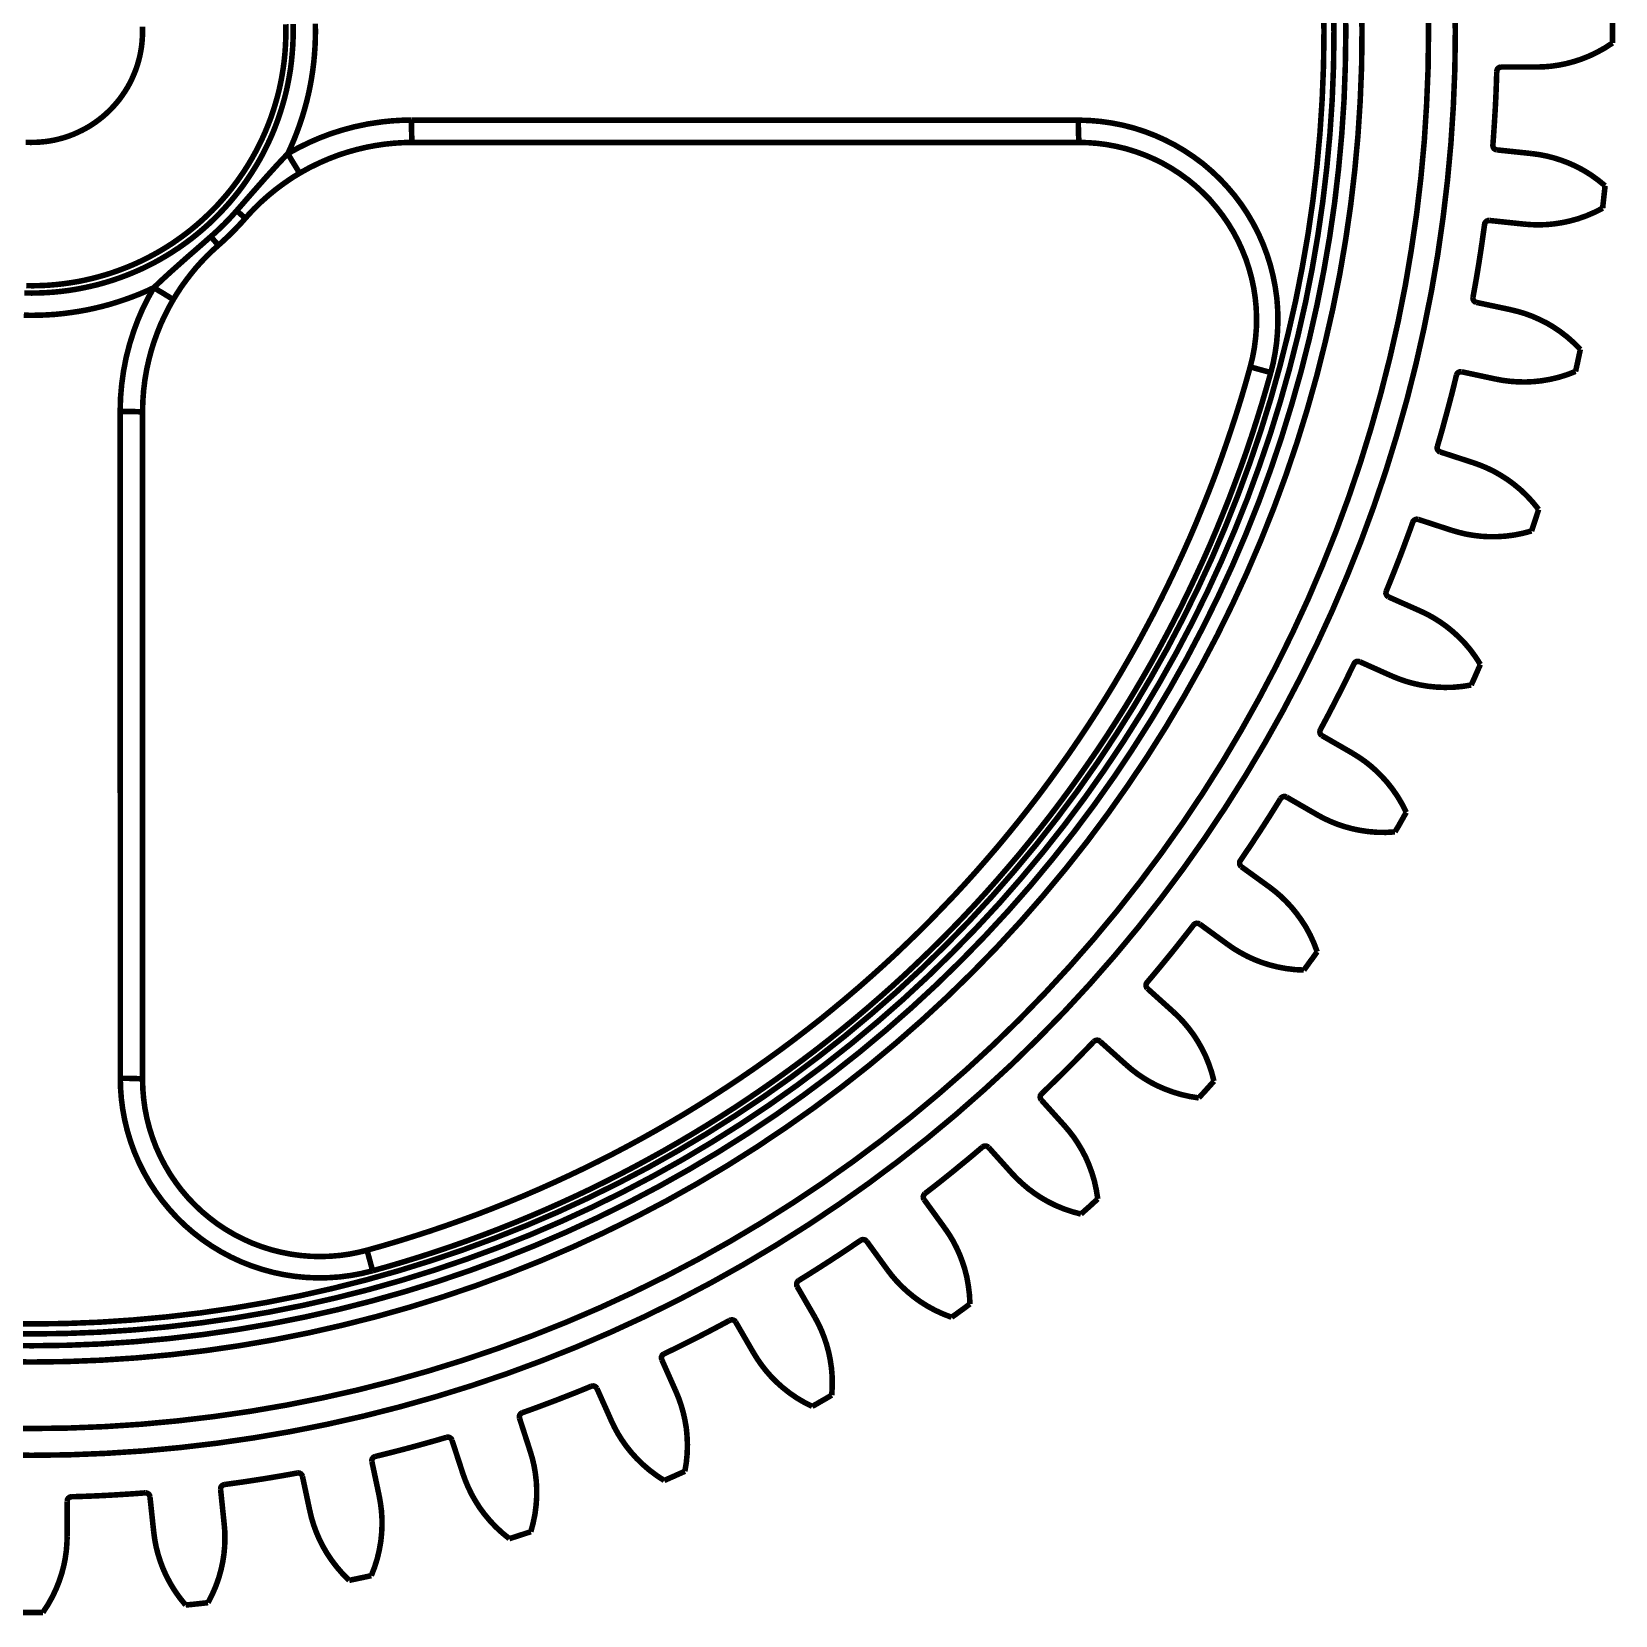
# Model space of a CAD drawing. Extents: x 1.1 to 21.8, y 1.7 to 15.4.
# Drawn here: x 12.366 to 15.178, y 9.335 to 12.146 of the extents above; entities that cross this region are included whole.
import ezdxf

# ---------------------------------------------------------------- set-up
doc = ezdxf.new("R2010")
doc.units = 0
doc.layers.get('0').update_dxf_attribs({"linetype": 'CONTINUOUS'})

msp = doc.modelspace()

# ---------------------------------------------------------------- linework, layer by layer
at = {"color": 0, "const_width": 0.00985}
for points in [[(14.8928, 12.2128), (14.8936, 12.1466), (14.8928, 12.0805), (14.8901, 12.0143), (14.8858, 11.9482), (14.8797, 11.8824), (14.8719, 11.8167), (14.8625, 11.7511), (14.8513, 11.6859), (14.8383, 11.621), (14.8238, 11.5565), (14.8075, 11.4923), (14.7894, 11.4287), (14.7699, 11.3655), (14.7486, 11.3028), (14.7257, 11.2407), (14.7011, 11.1793), (14.6751, 11.1184), (14.6474, 11.0583), (14.6181, 10.999), (14.5874, 10.9404), (14.555, 10.8827), (14.5211, 10.8258), (14.4858, 10.7699), (14.449, 10.7148), (14.4108, 10.6607), (14.3712, 10.6078), (14.3303, 10.5558), (14.2879, 10.5049), (14.2443, 10.4551), (14.1994, 10.4065), (14.1532, 10.3592), (14.1058, 10.3129), (14.0572, 10.2681), (14.0075, 10.2244), (13.9567, 10.1821), (13.9046, 10.1411), (13.8516, 10.1015), (13.7975, 10.0633), (13.7425, 10.0266), (13.6866, 9.99126), (13.6297, 9.95742), (13.5719, 9.92507), (13.5134, 9.89426), (13.454, 9.86501), (13.3939, 9.83729), (13.3331, 9.81114), (13.2717, 9.78668), (13.2096, 9.76372), (13.1469, 9.74246), (13.0837, 9.72288), (13.02, 9.70492), (12.9559, 9.68858), (12.8913, 9.67399), (12.8264, 9.66108), (12.7612, 9.6499), (12.6957, 9.64035), (12.63, 9.6326), (12.5641, 9.62651), (12.498, 9.62224), (12.432, 9.61962), (12.3658, 9.61876), (12.2996, 9.61962)], [(14.8453, 12.2115), (14.846, 12.1466), (14.8453, 12.0817), (14.8426, 12.0168), (14.8385, 11.952), (14.8325, 11.8873), (14.8249, 11.8229), (14.8154, 11.7586), (14.8046, 11.6946), (14.7919, 11.6309), (14.7775, 11.5676), (14.7615, 11.5047), (14.7439, 11.4422), (14.7247, 11.3802), (14.7038, 11.3186), (14.6813, 11.2578), (14.6572, 11.1974), (14.6317, 11.1378), (14.6044, 11.0788), (14.5757, 11.0206), (14.5454, 10.9631), (14.5137, 10.9065), (14.4806, 10.8506), (14.446, 10.7957), (14.4099, 10.7418), (14.3724, 10.6888), (14.3335, 10.6367), (14.2933, 10.5857), (14.2518, 10.5358), (14.209, 10.487), (14.1649, 10.4393), (14.1196, 10.3927), (14.0731, 10.3474), (14.0254, 10.3034), (13.9765, 10.2606), (13.9267, 10.2191), (13.8757, 10.1789), (13.8236, 10.14), (13.7706, 10.1025), (13.7166, 10.0665), (13.6617, 10.0318), (13.6059, 9.99858), (13.5493, 9.96685), (13.4918, 9.93664), (13.4335, 9.90793), (13.3746, 9.88075), (13.3149, 9.85508), (13.2546, 9.83106), (13.1937, 9.8086), (13.1322, 9.78771), (13.0702, 9.76844), (13.0077, 9.75082), (12.9448, 9.73481), (12.8815, 9.72054), (12.8178, 9.70785), (12.7538, 9.69683), (12.6895, 9.68756), (12.625, 9.6799), (12.5604, 9.67393), (12.4956, 9.66971), (12.4307, 9.66715), (12.3658, 9.66629), (12.3008, 9.66715)], [(12.3039, 9.78521), (12.3658, 9.7844), (12.4276, 9.78521), (12.4894, 9.78765), (12.5511, 9.79167), (12.6127, 9.79731), (12.6741, 9.80458), (12.7353, 9.81347), (12.7962, 9.82394), (12.8569, 9.83599), (12.9172, 9.84967), (12.9772, 9.86486), (13.0367, 9.88167), (13.0957, 9.90001), (13.1543, 9.91986), (13.2123, 9.94129), (13.2698, 9.96419), (13.3266, 9.98861), (13.3827, 10.0145), (13.4382, 10.0419), (13.4929, 10.0706), (13.5469, 10.1009), (13.6, 10.1325), (13.6523, 10.1655), (13.7037, 10.1999), (13.7542, 10.2355), (13.8038, 10.2726), (13.8523, 10.3108), (13.8999, 10.3504), (13.9464, 10.3912), (13.9918, 10.4331), (14.0361, 10.4763), (14.0793, 10.5206), (14.1212, 10.566), (14.1619, 10.6125), (14.2015, 10.66), (14.2399, 10.7086), (14.2768, 10.7581), (14.3125, 10.8087), (14.3469, 10.86), (14.3799, 10.9123), (14.4115, 10.9655), (14.4417, 11.0194), (14.4706, 11.0742), (14.4979, 11.1297), (14.5237, 11.1858), (14.5481, 11.2426), (14.5711, 11.3001), (14.5925, 11.3581), (14.6124, 11.4167), (14.6307, 11.4757), (14.6475, 11.5352), (14.6626, 11.5952), (14.6764, 11.6555), (14.6885, 11.7162), (14.6989, 11.7771), (14.7078, 11.8383), (14.715, 11.8997), (14.7207, 11.9613), (14.7247, 12.0229), (14.7272, 12.0847), (14.7279, 12.1466), (14.7279, 12.1466), (14.7272, 12.2084)], [(14.6983, 12.2077), (14.6992, 12.1466), (14.6992, 12.1466), (14.6983, 12.0855), (14.696, 12.0245), (14.6919, 11.9635), (14.6863, 11.9027), (14.6792, 11.8421), (14.6704, 11.7816), (14.66, 11.7214), (14.6481, 11.6615), (14.6346, 11.6019), (14.6196, 11.5427), (14.6029, 11.4839), (14.5849, 11.4256), (14.5653, 11.3677), (14.5442, 11.3104), (14.5215, 11.2537), (14.4974, 11.1975), (14.4718, 11.1421), (14.4447, 11.0873), (14.4164, 11.0333), (14.3865, 10.9799), (14.3553, 10.9274), (14.3226, 10.8758), (14.2888, 10.825), (14.2535, 10.7751), (14.2169, 10.7261), (14.179, 10.6782), (14.14, 10.6312), (14.0997, 10.5853), (14.0583, 10.5405), (14.0157, 10.4967), (13.9719, 10.454), (13.9271, 10.4126), (13.8811, 10.3723), (13.8342, 10.3333), (13.7862, 10.2955), (13.7372, 10.2589), (13.6874, 10.2236), (13.6366, 10.1897), (13.5849, 10.1571), (13.5324, 10.1259), (13.4791, 10.096), (13.4251, 10.0676), (13.3703, 10.0406), (13.3148, 10.015), (13.2587, 9.99089), (13.2019, 9.96826), (13.1446, 9.9471), (13.0868, 9.92746), (13.0285, 9.90935), (12.9697, 9.89279), (12.9105, 9.87771), (12.8509, 9.86426), (12.791, 9.85237), (12.7308, 9.84201), (12.6704, 9.83322), (12.6097, 9.82607), (12.5488, 9.82047), (12.4879, 9.81646), (12.4269, 9.81407), (12.3658, 9.81326), (12.3047, 9.81407)], [(12.3052, 9.83507), (12.3658, 9.83425), (12.4263, 9.83507), (12.4868, 9.8374), (12.5472, 9.84142), (12.6075, 9.8469), (12.6676, 9.85406), (12.7275, 9.86274), (12.7872, 9.87299), (12.8465, 9.88476), (12.9055, 9.89817), (12.9643, 9.91303), (13.0225, 9.92947), (13.0803, 9.94743), (13.1376, 9.9669), (13.1944, 9.98785), (13.2507, 10.0102), (13.3063, 10.0342), (13.3613, 10.0595), (13.4155, 10.0863), (13.4691, 10.1145), (13.5219, 10.144), (13.5739, 10.175), (13.6252, 10.2073), (13.6755, 10.2409), (13.7249, 10.2759), (13.7734, 10.3121), (13.821, 10.3496), (13.8675, 10.3883), (13.9131, 10.4282), (13.9575, 10.4693), (14.0008, 10.5116), (14.0431, 10.5549), (14.0842, 10.5993), (14.124, 10.6449), (14.1628, 10.6914), (14.2003, 10.7389), (14.2365, 10.7874), (14.2714, 10.8369), (14.305, 10.8872), (14.3374, 10.9384), (14.3683, 10.9905), (14.3979, 11.0432), (14.4261, 11.0968), (14.4529, 11.1511), (14.4782, 11.2061), (14.5021, 11.2617), (14.5246, 11.3179), (14.5454, 11.3747), (14.565, 11.432), (14.5829, 11.4899), (14.5993, 11.5481), (14.6142, 11.6068), (14.6276, 11.6658), (14.6394, 11.7252), (14.6496, 11.7849), (14.6583, 11.8448), (14.6654, 11.9049), (14.671, 11.9652), (14.675, 12.0256), (14.6774, 12.086), (14.6781, 12.1466), (14.6774, 12.2071)], [(14.6596, 12.2067), (14.6604, 12.1466), (14.6596, 12.0865), (14.6572, 12.0265), (14.6533, 11.9666), (14.6478, 11.9067), (14.6408, 11.8471), (14.6322, 11.7877), (14.6219, 11.7284), (14.6103, 11.6695), (14.5969, 11.6109), (14.5822, 11.5527), (14.566, 11.4949), (14.5481, 11.4375), (14.5287, 11.3806), (14.5079, 11.3243), (14.4857, 11.2685), (14.4621, 11.2133), (14.4368, 11.1587), (14.4103, 11.1049), (14.3824, 11.0517), (14.3529, 10.9993), (14.3222, 10.9476), (14.2901, 10.8969), (14.2568, 10.8469), (14.2222, 10.7978), (14.1862, 10.7497), (14.149, 10.7025), (14.1106, 10.6564), (14.071, 10.6112), (14.0303, 10.5671), (13.9883, 10.524), (13.9453, 10.4822), (13.9011, 10.4413), (13.856, 10.4018), (13.8098, 10.3633), (13.7626, 10.3262), (13.7145, 10.2902), (13.6655, 10.2555), (13.6155, 10.2222), (13.5647, 10.1901), (13.5131, 10.1594), (13.4607, 10.13), (13.4075, 10.1021), (13.3536, 10.0755), (13.2991, 10.0503), (13.2439, 10.0266), (13.1881, 10.0044), (13.1317, 9.98356), (13.0749, 9.96431), (13.0175, 9.94646), (12.9597, 9.93018), (12.9014, 9.91536), (12.8428, 9.90213), (12.7839, 9.8904), (12.7247, 9.88021), (12.6653, 9.87158), (12.6056, 9.86453), (12.5458, 9.85906), (12.4858, 9.85508), (12.4258, 9.85275), (12.3658, 9.852), (12.3057, 9.85275)], [(12.8299, 12.1599), (12.8301, 12.1466), (12.8299, 12.1334), (12.8293, 12.1201), (12.8283, 12.1069), (12.827, 12.0937), (12.8254, 12.0805), (12.8232, 12.0674), (12.8208, 12.0544), (12.818, 12.0414), (12.8148, 12.0286), (12.8112, 12.0158), (12.8073, 12.0032), (12.8031, 11.9906), (12.7984, 11.9781), (12.7935, 11.9659), (12.7881, 11.9537), (12.7824, 11.9417), (12.7764, 11.9299), (12.7701, 11.9183), (12.7633, 11.9068), (12.7563, 11.8956), (12.749, 11.8846), (12.7414, 11.8737), (12.7335, 11.8631), (12.7252, 11.8527), (12.7167, 11.8426), (12.7078, 11.8327), (12.6987, 11.823), (12.6893, 11.8136), (12.6797, 11.8045), (12.6698, 11.7957), (12.6597, 11.7872), (12.6493, 11.7789), (12.6387, 11.771), (12.6278, 11.7633), (12.6168, 11.756), (12.6055, 11.749), (12.5941, 11.7423), (12.5825, 11.7359), (12.5706, 11.7299), (12.5587, 11.7242), (12.5465, 11.7189), (12.5342, 11.7139), (12.5218, 11.7093), (12.5092, 11.705), (12.4966, 11.7011), (12.4838, 11.6975), (12.4709, 11.6944), (12.458, 11.6916), (12.4449, 11.6891), (12.4319, 11.687), (12.4187, 11.6853), (12.4055, 11.684), (12.3923, 11.6831), (12.379, 11.6825), (12.3658, 11.6823), (12.3525, 11.6825)], [(12.355, 11.95), (12.3636, 11.9498), (12.3722, 11.9499), (12.3809, 11.9504), (12.3895, 11.9512), (12.3981, 11.9524), (12.4066, 11.954), (12.415, 11.956), (12.4233, 11.9583), (12.4315, 11.961), (12.4396, 11.9641), (12.4475, 11.9676), (12.4553, 11.9713), (12.4629, 11.9754), (12.4704, 11.9798), (12.4776, 11.9846), (12.4846, 11.9897), (12.4914, 11.995), (12.4979, 12.0007), (12.5042, 12.0066), (12.5102, 12.0129), (12.5159, 12.0193), (12.5214, 12.026), (12.5265, 12.033), (12.5314, 12.0402), (12.5359, 12.0475), (12.5401, 12.0551), (12.5439, 12.0629), (12.5474, 12.0708), (12.5506, 12.0788), (12.5534, 12.087), (12.5558, 12.0953), (12.5579, 12.1037), (12.5596, 12.1122), (12.5609, 12.1207), (12.5618, 12.1293), (12.5624, 12.138), (12.5626, 12.1466), (12.5626, 12.1466), (12.5624, 12.1552)], [(12.356, 11.6954), (12.369, 11.6953), (12.3821, 11.6956), (12.3951, 11.6962), (12.4082, 11.6973), (12.4212, 11.6987), (12.4341, 11.7005), (12.447, 11.7026), (12.4598, 11.7052), (12.4725, 11.7081), (12.4852, 11.7114), (12.4978, 11.715), (12.5102, 11.719), (12.5225, 11.7234), (12.5347, 11.7281), (12.5468, 11.7331), (12.5587, 11.7386), (12.5704, 11.7443), (12.5819, 11.7504), (12.5933, 11.7568), (12.6045, 11.7636), (12.6155, 11.7706), (12.6263, 11.7781), (12.6368, 11.7857), (12.6472, 11.7937), (12.6573, 11.802), (12.6671, 11.8106), (12.6767, 11.8195), (12.6861, 11.8286), (12.6952, 11.838), (12.7039, 11.8477), (12.7125, 11.8576), (12.7207, 11.8677), (12.7286, 11.8782), (12.7362, 11.8888), (12.7435, 11.8996), (12.7505, 11.9106), (12.7572, 11.9219), (12.7635, 11.9333), (12.7695, 11.9449), (12.7752, 11.9567), (12.7805, 11.9686), (12.7855, 11.9807), (12.7902, 11.9929), (12.7944, 12.0053), (12.7983, 12.0177), (12.8019, 12.0303), (12.8051, 12.043), (12.8079, 12.0557), (12.8103, 12.0686), (12.8124, 12.0815), (12.8141, 12.0945), (12.8154, 12.1074), (12.8163, 12.1205), (12.8169, 12.1335), (12.8171, 12.1466), (12.8171, 12.1466), (12.8169, 12.1597)], [(12.8694, 12.1606), (12.8696, 12.1466), (12.8694, 12.1326), (12.8688, 12.1186), (12.8678, 12.1047), (12.8665, 12.0907), (12.8647, 12.0768), (12.8626, 12.063), (12.8601, 12.0492), (12.8572, 12.0355), (12.8539, 12.0219), (12.8502, 12.0084), (12.8462, 11.995), (12.8418, 11.9817), (12.837, 11.9685), (12.8319, 11.9555), (12.8264, 11.9426), (12.8206, 11.9299)], [(15.1728, 12.1664), (15.1728, 12.1615), (15.1728, 12.1564), (15.1728, 12.1363), (15.1728, 12.1313), (15.1728, 12.1264)], [(15.0374, 12.0836), (15.0506, 12.084), (15.0639, 12.0851), (15.0771, 12.087), (15.0906, 12.0897), (15.1037, 12.0932), (15.1168, 12.0974), (15.1314, 12.1032), (15.1454, 12.1099), (15.1593, 12.1176), (15.1728, 12.1264)], [(14.9672, 12.076), (14.9667, 12.0596), (14.9661, 12.0432), (14.9654, 12.0268), (14.9646, 12.0104), (14.9636, 11.994), (14.9626, 11.9777), (14.9615, 11.9613), (14.9603, 11.9449)], [(14.975, 12.0836), (14.9724, 12.0832), (14.97, 12.0818), (14.9682, 12.0798), (14.9674, 12.0773), (14.9672, 12.076)], [(14.975, 12.0836), (15.0374, 12.0836)], [(12.8206, 11.9299), (12.839, 11.9401), (12.8579, 11.9494), (12.8772, 11.9578), (12.8973, 11.9654), (12.9179, 11.9719), (12.9387, 11.9775), (12.9635, 11.9827), (12.9887, 11.9864), (13.0058, 11.9881), (13.023, 11.9891), (13.0402, 11.9894)], [(13.0402, 11.9894), (13.1189, 11.9894), (13.4336, 11.9893), (14.2243, 11.9893)], [(13.0416, 11.9498), (13.0414, 11.9499), (13.0413, 11.9505), (13.0412, 11.9514), (13.0411, 11.9528), (13.0409, 11.9544), (13.0408, 11.9564), (13.0407, 11.9588), (13.0406, 11.9614), (13.0405, 11.9643), (13.0404, 11.9674), (13.0403, 11.9708), (13.0403, 11.9743), (13.0403, 11.978), (13.0402, 11.9817), (13.0402, 11.9856), (13.0402, 11.9894)], [(14.2243, 11.9893), (14.2442, 11.9887), (14.264, 11.987), (14.2839, 11.9842), (14.3035, 11.9803), (14.3228, 11.9753), (14.3418, 11.9692), (14.3603, 11.9621), (14.3785, 11.9539), (14.3963, 11.9447), (14.4135, 11.9345), (14.43, 11.9234), (14.446, 11.9115), (14.4611, 11.8985), (14.4756, 11.8848), (14.4892, 11.8702), (14.5021, 11.855), (14.514, 11.839), (14.525, 11.8224), (14.535, 11.8053), (14.5442, 11.7875), (14.5522, 11.7693), (14.5593, 11.7506), (14.5653, 11.7316), (14.5701, 11.7123), (14.5739, 11.6928), (14.5767, 11.6731), (14.5782, 11.6532), (14.5786, 11.6333), (14.5779, 11.6134), (14.5762, 11.5936), (14.5736, 11.576), (14.5703, 11.5585), (14.566, 11.5412)], [(14.2257, 11.9498), (14.2257, 11.9499), (14.2254, 11.9505), (14.2254, 11.9514), (14.2251, 11.9528), (14.2251, 11.9544), (14.225, 11.9564), (14.2249, 11.9587), (14.2247, 11.9613), (14.2246, 11.9642), (14.2246, 11.9673), (14.2244, 11.9707), (14.2244, 11.9741), (14.2243, 11.9778), (14.2243, 11.9816), (14.2243, 11.9853), (14.2243, 11.9893)], [(13.0416, 11.9498), (13.0253, 11.9494), (13.009, 11.9484), (12.9927, 11.9467), (12.9765, 11.9443), (12.96, 11.9412), (12.9436, 11.9373), (12.9274, 11.9328), (12.9113, 11.9276), (12.8935, 11.9208), (12.876, 11.9132), (12.8587, 11.9047), (12.8418, 11.8953)], [(14.2257, 11.9498), (13.0416, 11.9498)], [(14.5294, 11.5512), (14.5336, 11.5681), (14.5368, 11.5853), (14.539, 11.6026), (14.5404, 11.6205), (14.5407, 11.6385), (14.54, 11.6564), (14.5383, 11.6738), (14.5357, 11.691), (14.5321, 11.7081), (14.5274, 11.7254), (14.5218, 11.7425), (14.5151, 11.7591), (14.5078, 11.775), (14.4996, 11.7904), (14.4906, 11.8053), (14.4804, 11.8201), (14.4694, 11.8343), (14.4578, 11.8479), (14.4456, 11.8603), (14.4328, 11.8722), (14.4193, 11.8833), (14.4047, 11.8939), (14.3897, 11.9037), (14.3742, 11.9126), (14.3585, 11.9204), (14.3425, 11.9273), (14.3261, 11.9333), (14.3089, 11.9386), (14.2914, 11.9428), (14.2737, 11.9461), (14.2579, 11.9481), (14.2418, 11.9493), (14.2257, 11.9498)], [(12.7298, 11.8286), (12.7427, 11.8434), (12.7556, 11.8582), (12.7817, 11.8878), (12.8009, 11.909), (12.8107, 11.9195), (12.8206, 11.9299)], [(12.8206, 11.9299), (12.8226, 11.9265), (12.8245, 11.9231), (12.8266, 11.9198), (12.8284, 11.9166), (12.8303, 11.9135), (12.8321, 11.9106), (12.8338, 11.9079), (12.8353, 11.9053), (12.8367, 11.9031), (12.838, 11.901), (12.8391, 11.8993), (12.84, 11.8978), (12.8408, 11.8967), (12.8413, 11.8959), (12.8417, 11.8955), (12.8418, 11.8953)], [(14.9674, 11.9365), (14.9647, 11.9372), (14.9625, 11.9388), (14.961, 11.941), (14.9603, 11.9436), (14.9603, 11.9449)], [(14.9674, 11.9365), (15.029, 11.93)], [(15.029, 11.93), (15.0422, 11.9282), (15.0553, 11.9257), (15.0682, 11.9224), (15.0812, 11.9183), (15.094, 11.9135), (15.1067, 11.9078), (15.1206, 11.9006), (15.1339, 11.8924), (15.1469, 11.8831), (15.1594, 11.8729)], [(12.8418, 11.8953), (12.8309, 11.8887), (12.8203, 11.8816), (12.8097, 11.8742), (12.7995, 11.8665), (12.786, 11.8555), (12.773, 11.8439), (12.7605, 11.8317), (12.7527, 11.8235), (12.7451, 11.8151)], [(15.1594, 11.8729), (15.159, 11.8679), (15.1585, 11.863), (15.1579, 11.858), (15.1563, 11.843), (15.1557, 11.8381), (15.1553, 11.8331)], [(12.6838, 11.7826), (12.6899, 11.788), (12.6959, 11.7935), (12.7018, 11.7991), (12.7076, 11.8048), (12.7133, 11.8106), (12.7189, 11.8165), (12.7243, 11.8225), (12.7298, 11.8286)], [(12.7451, 11.8151), (12.7395, 11.8087), (12.7338, 11.8025), (12.7279, 11.7964), (12.722, 11.7904), (12.716, 11.7844), (12.7098, 11.7786), (12.7036, 11.7728), (12.6973, 11.7672)], [(12.7298, 11.8286), (12.7325, 11.8262), (12.735, 11.824), (12.7372, 11.822), (12.7393, 11.8203), (12.741, 11.8187), (12.7425, 11.8174), (12.7437, 11.8164), (12.7445, 11.8157), (12.745, 11.8153), (12.7451, 11.8151)], [(14.9542, 11.8112), (14.9515, 11.811), (14.949, 11.8099), (14.9471, 11.8081), (14.9458, 11.8058), (14.9456, 11.8044)], [(14.9542, 11.8112), (15.0161, 11.8047)], [(15.0161, 11.8047), (15.0293, 11.8037), (15.0426, 11.8034), (15.056, 11.8039), (15.0696, 11.8052), (15.0832, 11.8073), (15.0965, 11.8101), (15.1117, 11.8143), (15.1264, 11.8195), (15.141, 11.8258), (15.1553, 11.8331)], [(12.5825, 11.6918), (12.5967, 11.7053), (12.6113, 11.7187), (12.6407, 11.7449), (12.6623, 11.7637), (12.6838, 11.7826)], [(12.6838, 11.7826), (12.6862, 11.7799), (12.6884, 11.7774), (12.6903, 11.7751), (12.6921, 11.7731), (12.6936, 11.7714), (12.6949, 11.7699), (12.696, 11.7687), (12.6967, 11.7679), (12.6971, 11.7674), (12.6973, 11.7672)], [(14.9456, 11.8044), (14.9433, 11.7882), (14.941, 11.7719), (14.9386, 11.7557), (14.9361, 11.7395), (14.9335, 11.7233), (14.9308, 11.7071), (14.9279, 11.691), (14.925, 11.6749)], [(12.6973, 11.7672), (12.687, 11.7579), (12.677, 11.7482), (12.6673, 11.7381), (12.6579, 11.7277), (12.6489, 11.7167), (12.6403, 11.7055), (12.6319, 11.6939), (12.624, 11.6819), (12.617, 11.6705)], [(12.5825, 11.6918), (12.5698, 11.6859), (12.5569, 11.6804), (12.5438, 11.6753), (12.5307, 11.6706), (12.5174, 11.6662), (12.504, 11.6621), (12.4905, 11.6585), (12.4768, 11.6552), (12.4632, 11.6523), (12.4494, 11.6498), (12.4355, 11.6477), (12.4217, 11.6459), (12.4077, 11.6445), (12.3938, 11.6436), (12.3798, 11.643), (12.3658, 11.6428), (12.3518, 11.643)], [(12.5229, 11.4722), (12.5235, 11.4962), (12.5256, 11.5202), (12.5289, 11.544), (12.5336, 11.5683), (12.5398, 11.5922), (12.5473, 11.6158), (12.5547, 11.6354), (12.5629, 11.6545), (12.5723, 11.6733), (12.5825, 11.6918)], [(12.617, 11.6705), (12.6091, 11.6563), (12.6017, 11.6417), (12.5948, 11.6268), (12.5887, 11.6115), (12.583, 11.5958), (12.578, 11.5798), (12.5737, 11.5634), (12.57, 11.5469), (12.5668, 11.5282), (12.5645, 11.5092), (12.5631, 11.49), (12.5626, 11.4708)], [(12.5825, 11.6918), (12.5859, 11.6898), (12.5893, 11.6878), (12.5926, 11.6858), (12.5958, 11.6839), (12.5988, 11.6821), (12.6018, 11.6803), (12.6045, 11.6786), (12.607, 11.6771), (12.6093, 11.6757), (12.6113, 11.6744), (12.6131, 11.6733), (12.6145, 11.6724), (12.6157, 11.6716), (12.6164, 11.671), (12.6169, 11.6707), (12.617, 11.6705)], [(14.9311, 11.6657), (14.9286, 11.6667), (14.9265, 11.6685), (14.9253, 11.6708), (14.9249, 11.6734), (14.925, 11.6749)], [(14.9311, 11.6657), (14.9918, 11.6528)], [(14.9918, 11.6528), (15.0047, 11.6496), (15.0175, 11.6458), (15.03, 11.6412), (15.0425, 11.6357), (15.0549, 11.6296), (15.0667, 11.6227), (15.0797, 11.614), (15.0922, 11.6044), (15.1042, 11.5938), (15.1156, 11.5824)], [(15.1156, 11.5824), (15.1146, 11.5775), (15.1135, 11.5726), (15.1125, 11.5677), (15.1114, 11.5628), (15.1104, 11.5579), (15.1093, 11.553), (15.1082, 11.5481), (15.1071, 11.5432)], [(12.9612, 9.98292), (12.9894, 9.99089), (13.0176, 9.99924), (13.0456, 10.008), (13.0735, 10.017), (13.1013, 10.0265), (13.129, 10.0363), (13.1566, 10.0464), (13.184, 10.057), (13.2112, 10.0679), (13.2384, 10.0791), (13.2653, 10.0907), (13.2922, 10.1027), (13.3188, 10.115), (13.3453, 10.1276), (13.3717, 10.1406), (13.3978, 10.1539), (13.4238, 10.1676), (13.4496, 10.1816), (13.4753, 10.196), (13.5007, 10.2107), (13.5259, 10.2256), (13.5509, 10.241), (13.5758, 10.2567), (13.6004, 10.2727), (13.6248, 10.289), (13.649, 10.3056), (13.673, 10.3226), (13.6968, 10.3398), (13.7203, 10.3574), (13.7436, 10.3753), (13.7667, 10.3934), (13.7894, 10.4119), (13.812, 10.4307), (13.8344, 10.4498), (13.8564, 10.4691), (13.8783, 10.4888), (13.8999, 10.5087), (13.9211, 10.529), (13.9422, 10.5494), (13.9629, 10.5702), (13.9833, 10.5913), (14.0036, 10.6125), (14.0236, 10.6341), (14.0432, 10.6559), (14.0625, 10.678), (14.0817, 10.7003), (14.1004, 10.7229), (14.1189, 10.7457), (14.1371, 10.7688), (14.155, 10.792), (14.1725, 10.8156), (14.1897, 10.8394), (14.2068, 10.8633), (14.2233, 10.8875), (14.2397, 10.9119), (14.2557, 10.9366), (14.2714, 10.9614), (14.2867, 10.9864), (14.3017, 11.0117), (14.3164, 11.0371), (14.3308, 11.0627), (14.3447, 11.0885), (14.3585, 11.1145), (14.3718, 11.1407), (14.3847, 11.167), (14.3974, 11.1935), (14.4097, 11.2202), (14.4217, 11.247), (14.4333, 11.274), (14.4444, 11.3011), (14.4554, 11.3284), (14.466, 11.3558), (14.4761, 11.3834), (14.4858, 11.411), (14.4953, 11.4389), (14.5044, 11.4667), (14.5132, 11.4948), (14.5215, 11.5229), (14.5294, 11.5512)], [(14.566, 11.5412), (14.5579, 11.5128), (14.5496, 11.4845), (14.5408, 11.4563), (14.5318, 11.4283), (14.5224, 11.4004), (14.5125, 11.3726), (14.5022, 11.3449), (14.4918, 11.3174), (14.4808, 11.29), (14.4696, 11.2627), (14.4581, 11.2356), (14.4461, 11.2086), (14.4337, 11.1818), (14.4211, 11.1552), (14.4082, 11.1287), (14.3949, 11.1024), (14.3812, 11.0763), (14.3672, 11.0503), (14.3529, 11.0245), (14.3382, 10.999), (14.3232, 10.9736), (14.3079, 10.9483), (14.2922, 10.9234), (14.2763, 10.8986), (14.26, 10.874), (14.2433, 10.8497), (14.2264, 10.8255), (14.2092, 10.8015), (14.1917, 10.7778), (14.1739, 10.7543), (14.1557, 10.7311), (14.1372, 10.7081), (14.1186, 10.6853), (14.0994, 10.6628), (14.0801, 10.6405), (14.0606, 10.6185), (14.0407, 10.5967), (14.0206, 10.5753), (14.0001, 10.554), (13.9794, 10.533), (13.9583, 10.5123), (13.9371, 10.4919), (13.9157, 10.4717), (13.8939, 10.4518), (13.8718, 10.4322), (13.8496, 10.4129), (13.827, 10.3938), (13.8043, 10.3751), (13.7813, 10.3567), (13.758, 10.3385), (13.7345, 10.3207), (13.7108, 10.3032), (13.6868, 10.2859), (13.6627, 10.269), (13.6383, 10.2524), (13.6138, 10.2361), (13.589, 10.2202), (13.564, 10.2045), (13.5388, 10.1892), (13.5134, 10.1742), (13.4878, 10.1595), (13.462, 10.1452), (13.4361, 10.1312), (13.4099, 10.1175), (13.3836, 10.1042), (13.3572, 10.0912), (13.3305, 10.0786), (13.3037, 10.0663), (13.2768, 10.0544), (13.2497, 10.0428), (13.2224, 10.0315), (13.195, 10.0206), (13.1675, 10.0101), (13.1398, 9.99989), (13.112, 9.99007), (13.084, 9.98058), (13.056, 9.97151), (13.0278, 9.96278), (12.9996, 9.95438), (12.9712, 9.9464)], [(14.5294, 11.5512), (14.5296, 11.5512), (14.5303, 11.551), (14.5313, 11.5507), (14.5325, 11.5503), (14.5343, 11.5499), (14.5364, 11.5493), (14.5388, 11.5487), (14.5414, 11.5479), (14.5444, 11.5471), (14.5476, 11.5462), (14.551, 11.5453), (14.5546, 11.5443), (14.5583, 11.5433), (14.5621, 11.5423), (14.566, 11.5412)], [(14.8956, 11.5366), (14.8917, 11.5207), (14.8878, 11.5048), (14.8836, 11.4889), (14.8794, 11.473), (14.8751, 11.4573), (14.8708, 11.4414), (14.8663, 11.4257), (14.8617, 11.4099)], [(14.905, 11.5425), (14.9022, 11.5426), (14.8997, 11.5418), (14.8975, 11.5402), (14.8961, 11.5379), (14.8956, 11.5366)], [(14.905, 11.5425), (14.9658, 11.5295)], [(14.9658, 11.5295), (14.9789, 11.5271), (14.9921, 11.5255), (15.0054, 11.5246), (15.0192, 11.5244), (15.0328, 11.5251), (15.0465, 11.5265), (15.0618, 11.5291), (15.0771, 11.5327), (15.0922, 11.5374), (15.1071, 11.5432)], [(12.5231, 10.288), (12.5231, 10.6815), (12.5229, 11.4722)], [(12.5229, 11.4722), (12.5268, 11.4722), (12.5307, 11.4722), (12.5344, 11.4721), (12.5381, 11.4721), (12.5416, 11.472), (12.5449, 11.4719), (12.5481, 11.4719), (12.5509, 11.4718), (12.5536, 11.4717), (12.5559, 11.4716), (12.5579, 11.4714), (12.5596, 11.4713), (12.5609, 11.4712), (12.5618, 11.471), (12.5624, 11.4709), (12.5626, 11.4708)], [(12.5626, 11.4708), (12.5626, 10.2866)], [(14.8668, 11.4002), (14.8644, 11.4014), (14.8626, 11.4034), (14.8615, 11.4059), (14.8614, 11.4086), (14.8617, 11.4099)], [(14.8668, 11.4002), (14.9258, 11.381)], [(14.9258, 11.381), (14.9383, 11.3765), (14.9506, 11.3713), (14.9625, 11.3655), (14.9744, 11.3587), (14.986, 11.3513), (14.9971, 11.3432), (15.0092, 11.3332), (15.0206, 11.3224), (15.0314, 11.3106), (15.0415, 11.2981)], [(14.8181, 11.2756), (14.8125, 11.2601), (14.8068, 11.2447), (14.8011, 11.2293), (14.7953, 11.214), (14.7893, 11.1987), (14.7833, 11.1834), (14.7772, 11.1682), (14.771, 11.1531)], [(14.8279, 11.2804), (14.8251, 11.2808), (14.8226, 11.2802), (14.8203, 11.2789), (14.8186, 11.2768), (14.8181, 11.2756)], [(14.8279, 11.2804), (14.8871, 11.2611)], [(15.0415, 11.2981), (15.04, 11.2933), (15.0369, 11.2837), (15.0353, 11.279), (15.0338, 11.2742), (15.0322, 11.2695), (15.029, 11.2599)], [(14.8871, 11.2611), (14.8999, 11.2574), (14.9128, 11.2543), (14.926, 11.2521), (14.9396, 11.2505), (14.9532, 11.2497), (14.9669, 11.2497), (14.9825, 11.2507), (14.9981, 11.2527), (15.0136, 11.2558), (15.029, 11.2599)], [(14.775, 11.1428), (14.7728, 11.1444), (14.7713, 11.1465), (14.7704, 11.1491), (14.7706, 11.1518), (14.771, 11.1531)], [(14.775, 11.1428), (14.8318, 11.1176)], [(14.8318, 11.1176), (14.8438, 11.1119), (14.8554, 11.1054), (14.8667, 11.0983), (14.8778, 11.0904), (14.8885, 11.0818), (14.8987, 11.0726), (14.9097, 11.0614), (14.9199, 11.0494), (14.9294, 11.0365), (14.9381, 11.023)], [(14.7136, 11.024), (14.7064, 11.0092), (14.6992, 10.9945), (14.6919, 10.9798), (14.6844, 10.9652), (14.6769, 10.9506), (14.6694, 10.936), (14.6617, 10.9216), (14.654, 10.9071)], [(14.7239, 11.0278), (14.7213, 11.0284), (14.7185, 11.0282), (14.7161, 11.027), (14.7142, 11.0252), (14.7136, 11.024)], [(14.7239, 11.0278), (14.7807, 11.0024)], [(14.9381, 11.023), (14.9361, 11.0184), (14.934, 11.0138), (14.9321, 11.0093), (14.93, 11.0047), (14.9281, 11.0001), (14.9239, 10.991), (14.9218, 10.9864)], [(14.7807, 11.0024), (14.7931, 10.9974), (14.8056, 10.993), (14.8185, 10.9894), (14.8318, 10.9864), (14.8453, 10.9842), (14.859, 10.9828), (14.8746, 10.9821), (14.8901, 10.9824), (14.9061, 10.9839), (14.9218, 10.9864)], [(14.6569, 10.8965), (14.6549, 10.8982), (14.6535, 10.9006), (14.6531, 10.9032), (14.6535, 10.9058), (14.654, 10.9071)], [(14.6569, 10.8965), (14.7107, 10.8655)], [(14.7107, 10.8655), (14.7219, 10.8585), (14.7329, 10.8509), (14.7433, 10.8427), (14.7536, 10.8336), (14.7633, 10.8239), (14.7725, 10.8137), (14.7822, 10.8014), (14.7911, 10.7884), (14.7993, 10.7746), (14.8065, 10.7603)], [(14.5833, 10.7847), (14.5747, 10.7708), (14.566, 10.7569), (14.5572, 10.7431), (14.5483, 10.7293), (14.5393, 10.7156), (14.5303, 10.7019), (14.5211, 10.6883), (14.5119, 10.6747)], [(14.594, 10.7874), (14.5915, 10.7884), (14.5888, 10.7884), (14.5862, 10.7875), (14.5842, 10.7858), (14.5833, 10.7847)], [(14.594, 10.7874), (14.6479, 10.7563)], [(14.6479, 10.7563), (14.6596, 10.7499), (14.6717, 10.7443), (14.684, 10.7393), (14.6969, 10.735), (14.7103, 10.7313), (14.7236, 10.7285), (14.739, 10.7262), (14.7547, 10.7249), (14.7706, 10.7247), (14.7865, 10.7256)], [(14.8065, 10.7603), (14.804, 10.756), (14.8015, 10.7516), (14.7917, 10.7342), (14.789, 10.7299), (14.7865, 10.7256)], [(14.5137, 10.6638), (14.5119, 10.6658), (14.5107, 10.6682), (14.5106, 10.671), (14.5111, 10.6735), (14.5119, 10.6747)], [(14.5137, 10.6638), (14.564, 10.6274)], [(14.564, 10.6274), (14.5744, 10.6193), (14.5846, 10.6105), (14.594, 10.6012), (14.6033, 10.5912), (14.6119, 10.5805), (14.62, 10.5694), (14.6285, 10.5562), (14.636, 10.5423), (14.6426, 10.5278), (14.6483, 10.5128)], [(14.4289, 10.5604), (14.4188, 10.5474), (14.4086, 10.5345), (14.3985, 10.5217), (14.3882, 10.5089), (14.3778, 10.4962), (14.3674, 10.4835), (14.3569, 10.4709), (14.3463, 10.4584)], [(14.4397, 10.562), (14.4372, 10.5632), (14.4346, 10.5634), (14.4319, 10.5628), (14.4297, 10.5614), (14.4289, 10.5604)], [(14.4397, 10.562), (14.4901, 10.5253)], [(14.4901, 10.5253), (14.501, 10.5178), (14.5125, 10.511), (14.5242, 10.5047), (14.5367, 10.499), (14.5494, 10.494), (14.5625, 10.4898), (14.5776, 10.4859), (14.5931, 10.483), (14.6089, 10.4811), (14.6247, 10.4803)], [(14.6483, 10.5128), (14.6396, 10.5005), (14.6365, 10.4965), (14.6307, 10.4884), (14.6278, 10.4844), (14.6247, 10.4803)], [(14.3469, 10.4475), (14.3453, 10.4496), (14.3444, 10.4522), (14.3444, 10.4548), (14.3454, 10.4573), (14.3463, 10.4584)], [(14.3469, 10.4475), (14.3931, 10.4059)], [(14.3931, 10.4059), (14.4028, 10.3967), (14.4118, 10.387), (14.4203, 10.3768), (14.4285, 10.3658), (14.436, 10.3543), (14.4428, 10.3424), (14.4499, 10.3283), (14.4558, 10.3138), (14.461, 10.2986), (14.465, 10.2831)], [(14.2517, 10.3534), (14.2404, 10.3416), (14.2289, 10.3298), (14.2175, 10.3181), (14.2058, 10.3064), (14.1943, 10.2949), (14.1825, 10.2834), (14.1708, 10.272), (14.159, 10.2606)], [(14.2626, 10.3538), (14.2604, 10.3553), (14.2578, 10.3558), (14.2551, 10.3555), (14.2528, 10.3543), (14.2517, 10.3534)], [(14.2626, 10.3538), (14.309, 10.3122)], [(12.9712, 9.9464), (12.9519, 9.94168), (12.9323, 9.93804), (12.9126, 9.93549), (12.8927, 9.93408), (12.8728, 9.93375), (12.853, 9.93457), (12.8332, 9.93647), (12.8136, 9.93951), (12.7941, 9.94362), (12.7748, 9.94889), (12.756, 9.95514), (12.7375, 9.96246), (12.7196, 9.97081), (12.702, 9.98019), (12.6849, 9.99056), (12.6685, 10.0018), (12.6528, 10.014), (12.6378, 10.027), (12.6236, 10.0408), (12.6101, 10.0556), (12.5974, 10.071), (12.5857, 10.087), (12.5748, 10.1037), (12.565, 10.121), (12.5561, 10.1388), (12.5482, 10.1571), (12.5414, 10.1758), (12.5356, 10.1949), (12.5309, 10.2143), (12.5273, 10.2339), (12.525, 10.2518), (12.5236, 10.2699), (12.5231, 10.288)], [(12.5626, 10.2866), (12.5624, 10.2867), (12.5618, 10.2869), (12.5609, 10.2871), (12.5596, 10.2872), (12.5579, 10.2873), (12.5559, 10.2874), (12.5537, 10.2875), (12.5511, 10.2877), (12.5482, 10.2878), (12.545, 10.2878), (12.5417, 10.2879), (12.5382, 10.288), (12.5346, 10.288), (12.5308, 10.288), (12.5231, 10.288)], [(14.309, 10.3122), (14.3192, 10.3035), (14.3297, 10.2955), (14.3408, 10.2881), (14.3525, 10.2811), (14.3647, 10.2748), (14.3772, 10.2693), (14.3919, 10.2638), (14.4069, 10.2593), (14.4224, 10.2558), (14.4382, 10.2533)], [(12.5626, 10.2866), (12.5631, 10.2692), (12.5646, 10.2517), (12.5669, 10.2344), (12.5704, 10.2168), (12.5749, 10.1994), (12.5804, 10.1823), (12.5866, 10.166), (12.5938, 10.15), (12.6018, 10.1345), (12.6109, 10.119), (12.6209, 10.1041), (12.6317, 10.0897), (12.643, 10.0764), (12.6551, 10.0637), (12.6678, 10.0517), (12.6815, 10.0402), (12.6959, 10.0293), (12.7109, 10.0194), (12.7259, 10.0106), (12.7415, 10.0026), (12.7574, 9.99544), (12.7742, 9.9891), (12.7913, 9.98367), (12.8087, 9.97928), (12.8258, 9.97592), (12.8432, 9.97353), (12.8606, 9.97211), (12.8785, 9.97162), (12.8965, 9.97222), (12.9144, 9.97379), (12.9301, 9.97601), (12.9457, 9.97911), (12.9612, 9.98292)], [(14.1585, 10.2497), (14.1571, 10.252), (14.1565, 10.2546), (14.1568, 10.2573), (14.1581, 10.2596), (14.159, 10.2606)], [(14.465, 10.2831), (14.4617, 10.2793), (14.4583, 10.2756), (14.455, 10.2719), (14.4483, 10.2644), (14.4415, 10.2571), (14.4382, 10.2533)], [(14.1585, 10.2497), (14.2, 10.2036)], [(14.2, 10.2036), (14.2086, 10.1934), (14.2167, 10.1828), (14.224, 10.1717), (14.231, 10.1599), (14.2374, 10.1477), (14.2428, 10.1352), (14.2483, 10.1204), (14.2528, 10.1054), (14.2562, 10.0897), (14.2588, 10.0739)], [(14.0539, 10.1661), (14.0414, 10.1555), (14.0289, 10.145), (14.0161, 10.1346), (14.0035, 10.1242), (13.9907, 10.1139), (13.9779, 10.1037), (13.965, 10.0936), (13.9519, 10.0836)], [(14.0649, 10.1654), (14.0628, 10.167), (14.0603, 10.1679), (14.0575, 10.1679), (14.055, 10.1669), (14.0539, 10.1661)], [(14.0649, 10.1654), (14.1065, 10.1191)], [(14.1065, 10.1191), (14.1157, 10.1095), (14.1256, 10.1004), (14.1357, 10.0918), (14.1467, 10.0837), (14.1582, 10.0761), (14.17, 10.0693), (14.184, 10.0623), (14.1985, 10.0563), (14.2136, 10.0512), (14.2289, 10.0471)], [(13.9504, 10.0727), (13.9492, 10.0751), (13.9489, 10.0778), (13.9496, 10.0804), (13.951, 10.0826), (13.9519, 10.0836)], [(13.9504, 10.0727), (13.9868, 10.0225)], [(14.2588, 10.0739), (14.255, 10.0705), (14.2512, 10.0672), (14.2476, 10.0638), (14.2439, 10.0604), (14.2401, 10.0571), (14.2364, 10.0538), (14.2326, 10.0504), (14.2289, 10.0471)], [(13.9868, 10.0225), (13.9944, 10.0115), (14.0013, 10.0001), (14.0075, 9.98828), (14.0132, 9.97586), (14.0181, 9.96306), (14.0224, 9.94997), (14.0263, 9.93479), (14.029, 9.91932), (14.031, 9.90343), (14.0317, 9.88737)], [(12.9612, 9.98292), (12.9612, 9.98275), (12.9614, 9.98215), (12.9616, 9.98118), (12.962, 9.97982), (12.9625, 9.97808), (12.9631, 9.97601), (12.9637, 9.97364), (12.9645, 9.97092), (12.9652, 9.96793), (12.9662, 9.96474), (12.9671, 9.96137), (12.968, 9.95779), (12.9691, 9.95404), (12.9701, 9.95025), (12.9712, 9.9464)], [(13.8377, 10.0005), (13.8241, 9.99126), (13.8105, 9.9821), (13.7968, 9.97304), (13.7831, 9.96408), (13.7693, 9.95518), (13.7555, 9.9464), (13.7416, 9.93767), (13.7277, 9.92904)], [(13.8485, 9.99864), (13.8466, 10.0005), (13.8441, 10.0016), (13.8414, 10.0018), (13.8389, 10.0012), (13.8377, 10.0005)], [(13.8485, 9.99864), (13.8851, 9.94824)], [(13.7249, 9.9184), (13.724, 9.9209), (13.724, 9.92361), (13.7249, 9.92617), (13.7266, 9.92822), (13.7277, 9.92904)], [(13.8851, 9.94824), (13.8932, 9.93772), (13.9019, 9.92763), (13.9112, 9.91808), (13.9213, 9.90881), (13.9319, 9.90013), (13.9429, 9.89204), (13.9562, 9.88368), (13.9699, 9.87619), (13.9844, 9.86951), (13.9993, 9.86382)], [(13.7249, 9.9184), (13.756, 9.86464)], [(14.0317, 9.88737), (14.0276, 9.88439), (14.0236, 9.88146), (14.0196, 9.87847), (14.0114, 9.87261), (14.0075, 9.86962), (14.0033, 9.86675), (13.9993, 9.86382)], [(13.6053, 9.8584), (13.5908, 9.85064), (13.5763, 9.84293), (13.5618, 9.83535), (13.5472, 9.82785), (13.5326, 9.82047), (13.5179, 9.81315), (13.5032, 9.80593), (13.4884, 9.79883)], [(13.6158, 9.85542), (13.6142, 9.85747), (13.6118, 9.85883), (13.6092, 9.85932), (13.6066, 9.85894), (13.6053, 9.8584)], [(13.6158, 9.85542), (13.647, 9.80149)], [(13.756, 9.86464), (13.7623, 9.85297), (13.7679, 9.84088), (13.7728, 9.8285), (13.7772, 9.81554), (13.7808, 9.80231), (13.7836, 9.7889), (13.7859, 9.77333), (13.7872, 9.75765), (13.7873, 9.74164), (13.7864, 9.72564)], [(13.4846, 9.78851), (13.4839, 9.79113), (13.4842, 9.79383), (13.4853, 9.79628), (13.4872, 9.79813), (13.4884, 9.79883)], [(13.4846, 9.78851), (13.5098, 9.73182)], [(13.647, 9.80149), (13.654, 9.79015), (13.6616, 9.77924), (13.6698, 9.76872), (13.6788, 9.75846), (13.6885, 9.74869), (13.6987, 9.73953), (13.7109, 9.72982), (13.7238, 9.72092), (13.7375, 9.71278), (13.7517, 9.70557)], [(13.3593, 9.74138), (13.3441, 9.73514), (13.3289, 9.729), (13.3136, 9.72304), (13.2984, 9.71707), (13.283, 9.71126), (13.2677, 9.70551), (13.2523, 9.69987), (13.2368, 9.69433)], [(13.3695, 9.73731), (13.368, 9.73953), (13.3658, 9.7411), (13.3633, 9.74192), (13.3606, 9.74175), (13.3593, 9.74138)], [(13.3695, 9.73731), (13.3949, 9.68039)], [(13.5098, 9.73182), (13.5149, 9.71951), (13.5192, 9.70692), (13.5228, 9.69412), (13.5258, 9.68078), (13.5281, 9.66721), (13.5294, 9.6536), (13.5301, 9.63792), (13.5297, 9.62218), (13.5282, 9.60622), (13.5256, 9.59039)], [(13.7864, 9.72564), (13.7821, 9.7231), (13.7778, 9.72054), (13.7648, 9.71306), (13.7604, 9.7105), (13.7561, 9.70806), (13.7517, 9.70557)], [(13.232, 9.68451), (13.2316, 9.68718), (13.2322, 9.68978), (13.2336, 9.69211), (13.2356, 9.69379), (13.2368, 9.69433)], [(13.232, 9.68451), (13.2511, 9.62549)], [(13.3949, 9.68039), (13.4006, 9.6684), (13.407, 9.65674), (13.4141, 9.64546), (13.422, 9.63428), (13.4306, 9.62358), (13.4398, 9.61339), (13.451, 9.60249), (13.4628, 9.59229), (13.4756, 9.58274), (13.4889, 9.57406)], [(13.1024, 9.65067), (13.0867, 9.64611), (13.0709, 9.6416), (13.0551, 9.63721), (13.0393, 9.63292), (13.0234, 9.62869), (13.0075, 9.62463), (12.9916, 9.62061), (12.9758, 9.61675)], [(13.1121, 9.64556), (13.1109, 9.64794), (13.1089, 9.64974), (13.1064, 9.65082), (13.1038, 9.65099), (13.1024, 9.65067)], [(13.1121, 9.64556), (13.1314, 9.58632)], [(12.9699, 9.60742), (12.9698, 9.61014), (12.9706, 9.61268), (12.9722, 9.61486), (12.9744, 9.61632), (12.9758, 9.61675)], [(13.2511, 9.62549), (13.2549, 9.61268), (13.2579, 9.59972), (13.2601, 9.58664), (13.2617, 9.57303), (13.2625, 9.55931), (13.2625, 9.54557), (13.2614, 9.52994), (13.2594, 9.51432), (13.2562, 9.49864), (13.2521, 9.48312)], [(12.8375, 9.58735), (12.8214, 9.58442), (12.8052, 9.5816), (12.7891, 9.57889), (12.7728, 9.57628), (12.7567, 9.57379), (12.7405, 9.57135), (12.7242, 9.56907), (12.708, 9.56685)], [(12.8466, 9.58128), (12.8457, 9.58371), (12.8439, 9.58578), (12.8415, 9.58708), (12.8389, 9.58751), (12.8375, 9.58735)], [(12.9699, 9.60742), (12.9828, 9.54676)], [(13.1314, 9.58632), (13.1359, 9.57379), (13.1411, 9.56153), (13.1469, 9.54958), (13.1537, 9.53765), (13.161, 9.5261), (13.1691, 9.51503), (13.1791, 9.50299), (13.1898, 9.4916), (13.2015, 9.48079), (13.2139, 9.47076)], [(13.5256, 9.59039), (13.5211, 9.58832), (13.5164, 9.58626), (13.5073, 9.58214), (13.5027, 9.58014), (13.4982, 9.57813), (13.4935, 9.57607), (13.4889, 9.57406)], [(12.7012, 9.55821), (12.7013, 9.56088), (12.7024, 9.56337), (12.7043, 9.56532), (12.7066, 9.56651), (12.708, 9.56685)], [(12.7012, 9.55821), (12.7076, 9.49647)], [(12.8466, 9.58128), (12.8596, 9.52035)], [(12.4288, 9.53733), (12.4292, 9.53999), (12.4306, 9.54232), (12.4326, 9.54411), (12.4351, 9.54503), (12.4364, 9.54519)], [(12.4288, 9.53733), (12.4288, 9.47526)], [(12.5674, 9.55208), (12.5511, 9.55083), (12.5347, 9.54975), (12.5183, 9.54872), (12.502, 9.54779), (12.4856, 9.54699), (12.4692, 9.54628), (12.4528, 9.54568), (12.4364, 9.54519)], [(12.5758, 9.54503), (12.5751, 9.54764), (12.5736, 9.54981), (12.5713, 9.55132), (12.5688, 9.55203), (12.5674, 9.55208)], [(12.5758, 9.54503), (12.5824, 9.48307)], [(12.9828, 9.54676), (12.9851, 9.53364), (12.9868, 9.52046), (12.9877, 9.50717), (12.9878, 9.49343), (12.9871, 9.47976), (12.9857, 9.46615), (12.983, 9.45063), (12.9794, 9.43533), (12.9746, 9.42008), (12.9688, 9.40511)], [(12.8596, 9.52035), (12.8627, 9.50738), (12.8666, 9.49462), (12.8712, 9.48215), (12.8766, 9.46957), (12.8828, 9.45731), (12.8897, 9.44542), (12.8983, 9.43246), (12.9078, 9.42003), (12.9182, 9.40804), (12.9296, 9.39675)], [(12.4288, 9.47526), (12.4283, 9.46197), (12.4272, 9.44874), (12.4253, 9.43554), (12.4226, 9.4221), (12.4191, 9.40886), (12.4148, 9.39583), (12.409, 9.38118), (12.4022, 9.36703), (12.3944, 9.35308), (12.3856, 9.33963)], [(12.5824, 9.48307), (12.5842, 9.46989), (12.5866, 9.45682), (12.5899, 9.4439), (12.594, 9.43083), (12.5988, 9.41803), (12.6044, 9.40549), (12.6117, 9.39165), (12.6198, 9.37831), (12.629, 9.36529), (12.6391, 9.35286)], [(12.7076, 9.49647), (12.7087, 9.48324), (12.7089, 9.46994), (12.7084, 9.4566), (12.7071, 9.44299), (12.705, 9.42942), (12.7021, 9.41601), (12.6979, 9.40087), (12.6926, 9.38607), (12.6862, 9.37136), (12.6789, 9.3571)], [(13.2521, 9.48312), (13.2377, 9.4784), (13.233, 9.47689), (13.2283, 9.47532), (13.2139, 9.47076)], [(12.9688, 9.40511), (12.959, 9.40294), (12.9541, 9.40192), (12.9492, 9.40087), (12.9394, 9.39882), (12.9345, 9.39779), (12.9296, 9.39675)], [(12.3856, 9.33963), (12.3806, 9.33963), (12.3756, 9.33957), (12.3555, 9.33957), (12.3505, 9.33963), (12.3455, 9.33963)], [(12.6789, 9.3571), (12.6739, 9.35656), (12.654, 9.35439), (12.649, 9.35389), (12.644, 9.3534), (12.6391, 9.35286)]]:
    msp.add_lwpolyline(points, dxfattribs=at)

doc.saveas('drawing.dxf')
